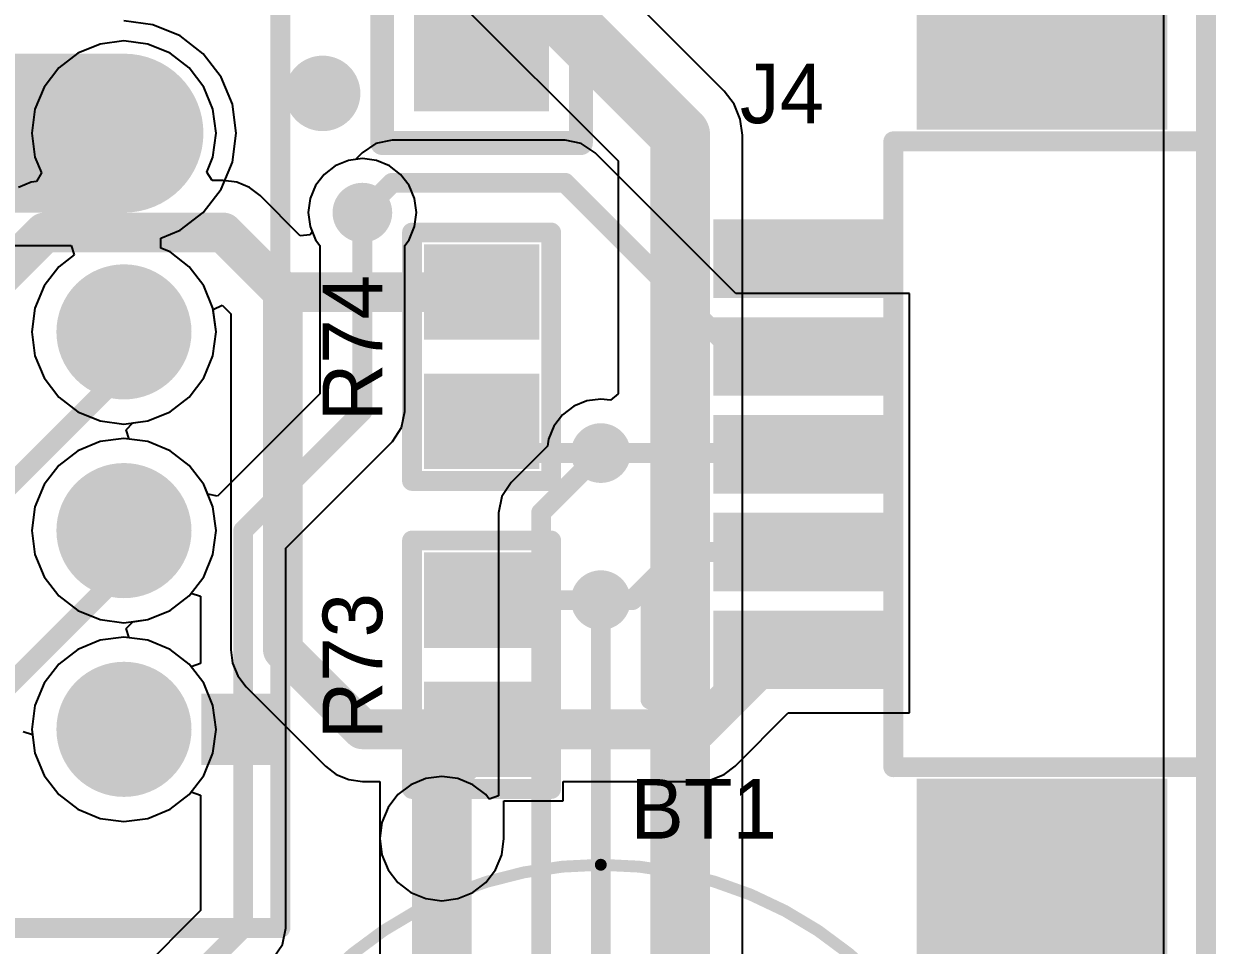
# Model space of a CAD drawing. Extents: x 1012 to 1122, y 1012 to 1122.
# Drawn here: x 1106.67 to 1121.91, y 1095.54 to 1107.31 of the extents above; entities that cross this region are included whole.
import ezdxf

# ---------------------------------------------------------------- set-up
doc = ezdxf.new("R2010")
doc.units = 0
doc.layers.get('0').update_dxf_attribs({"linetype": 'CONTINUOUS'})
for name, color, linetype in [('BOTTOMLAYER', 5, 'CONTINUOUS'), ('BOTTOMSOLDER', 6, 'CONTINUOUS'), ('KEEPOUTLAYER', 6, 'CONTINUOUS'), ('MECHANICAL1', 6, 'CONTINUOUS'), ('MULTILAYER', 9, 'CONTINUOUS'), ('TOPLAYER', 1, 'CONTINUOUS'), ('TOPOVERLAY', 2, 'CONTINUOUS'), ('TOPPASTE', 8, 'CONTINUOUS'), ('TOPSOLDER', 216, 'CONTINUOUS')]:
    doc.layers.add(name, color=color, linetype=linetype)

# ---------------------------------------------------------------- blocks, each defined once
blk = doc.blocks.new('MS920T_12')
at = {"layer": 'TOPLAYER'}
for points in [[(1.4, 0.4), (-1.4, 0.4), (1.4, -0.4), (-1.4, -0.4)], [(1.4, -1.632), (-1.4, -1.632), (1.4, -2.432), (-1.4, -2.432)]]:
    blk.add_solid(points, dxfattribs=at)
at = {"layer": 'TOPOVERLAY'}
for points, const_width in [([(-1.985, -1.016, 1), (-11.985, -1.016, 1)], 0.152), ([(-12.023, -1.016, 1), (-11.947, -1.016, 1)], 0.0762), ([(-2.023, -1.016, 1), (-1.947, -1.016, 1)], 0.0762)]:
    blk.add_lwpolyline(points, format="xyb", close=True, dxfattribs=dict(at, const_width=const_width))
at = {"layer": 'TOPPASTE'}
for points in [[(1.4, 0.4), (-1.4, 0.4), (1.4, -0.4), (-1.4, -0.4)], [(1.4, -1.632), (-1.4, -1.632), (1.4, -2.432), (-1.4, -2.432)]]:
    blk.add_solid(points, dxfattribs=at)
at = {"layer": 'TOPSOLDER'}
for points in [[(1.502, 0.502), (-1.502, 0.502), (1.502, -0.502), (-1.502, -0.502)], [(1.502, -1.53), (-1.502, -1.53), (1.502, -2.534), (-1.502, -2.534)]]:
    blk.add_solid(points, dxfattribs=at)
at = {"layer": 'TOPOVERLAY'}
for s, p in [('+', (0.508, 2.667)), ('-', (0.508, -3.048))]:
    blk.add_text(s, height=1.524, rotation=-180, dxfattribs=at).set_placement(p)
blk = doc.blocks.new('MOLEX532610571_109')
at = {"layer": 'BOTTOMLAYER'}
for points in [[(-3.85, -4.6), (-1.75, -4.6), (-3.85, -1.6), (-1.75, -1.6)], [(6.75, -4.6), (8.85, -4.6), (6.75, -1.6), (8.85, -1.6)]]:
    blk.add_solid(points, dxfattribs=at)
at = {"layer": 'BOTTOMSOLDER'}
for points in [[(-3.952, -4.702), (-1.648, -4.702), (-3.952, -1.498), (-1.648, -1.498)], [(6.648, -4.702), (8.952, -4.702), (6.648, -1.498), (8.952, -1.498)]]:
    blk.add_solid(points, dxfattribs=at)
at = {"layer": 'MULTILAYER'}
for points in [[(-3.85, -4.6), (-1.75, -4.6), (-3.85, -1.6), (-1.75, -1.6)], [(6.75, -4.6), (8.85, -4.6), (6.75, -1.6), (8.85, -1.6)]]:
    blk.add_solid(points, dxfattribs=at)
at = {"layer": 'TOPLAYER'}
for points in [[(-0.4, -1), (0.4, -1), (-0.4, 1), (0.4, 1)], [(0.85, -1), (1.65, -1), (0.85, 1), (1.65, 1)], [(2.1, -1), (2.9, -1), (2.1, 1), (2.9, 1)], [(3.35, -1), (4.15, -1), (3.35, 1), (4.15, 1)], [(4.6, -1), (5.4, -1), (4.6, 1), (5.4, 1)], [(-3.85, -4.6), (-1.75, -4.6), (-3.85, -1.6), (-1.75, -1.6)], [(6.75, -4.6), (8.85, -4.6), (6.75, -1.6), (8.85, -1.6)]]:
    blk.add_solid(points, dxfattribs=at)
at = {"layer": 'TOPOVERLAY', "const_width": 0.254}
for points in [[(-0.635, 1.905), (0, 1.27)], [(-0.635, 1.905), (0.635, 1.905)], [(0.635, 1.905), (0, 1.27)], [(-1.5, -1.2), (-1.5, -5.2)], [(-1.5, -1.2), (6.5, -1.2)], [(6.5, -1.2), (6.5, -5.2)], [(-1.5, -5.2), (6.5, -5.2)]]:
    blk.add_lwpolyline(points, dxfattribs=at)
at = {"layer": 'TOPOVERLAY', "const_width": 0.127}
for points in [[(-0.699, 1.905, 1), (-0.572, 1.905, 1)], [(-0.699, 1.905, 1), (-0.572, 1.905, 1)], [(0.572, 1.905, 1), (0.699, 1.905, 1)], [(0.572, 1.905, 1), (0.699, 1.905, 1)], [(-0.064, 1.27, 1), (0.064, 1.27, 1)], [(-0.064, 1.27, 1), (0.064, 1.27, 1)], [(-1.564, -1.2, 1), (-1.437, -1.2, 1)], [(-1.564, -1.2, 1), (-1.437, -1.2, 1)], [(6.436, -1.2, 1), (6.563, -1.2, 1)], [(6.436, -1.2, 1), (6.563, -1.2, 1)], [(-1.564, -5.2, 1), (-1.437, -5.2, 1)], [(-1.564, -5.2, 1), (-1.437, -5.2, 1)], [(6.436, -5.2, 1), (6.563, -5.2, 1)], [(6.436, -5.2, 1), (6.563, -5.2, 1)]]:
    blk.add_lwpolyline(points, format="xyb", close=True, dxfattribs=at)
at = {"layer": 'TOPPASTE'}
for points in [[(-0.4, -1), (0.4, -1), (-0.4, 1), (0.4, 1)], [(0.85, -1), (1.65, -1), (0.85, 1), (1.65, 1)], [(2.1, -1), (2.9, -1), (2.1, 1), (2.9, 1)], [(3.35, -1), (4.15, -1), (3.35, 1), (4.15, 1)], [(4.6, -1), (5.4, -1), (4.6, 1), (5.4, 1)]]:
    blk.add_solid(points, dxfattribs=at)
at = {"layer": 'TOPSOLDER'}
for points in [[(-0.502, -1.102), (0.502, -1.102), (-0.502, 1.102), (0.502, 1.102)], [(0.748, -1.102), (1.752, -1.102), (0.748, 1.102), (1.752, 1.102)], [(1.998, -1.102), (3.002, -1.102), (1.998, 1.102), (3.002, 1.102)], [(3.248, -1.102), (4.252, -1.102), (3.248, 1.102), (4.252, 1.102)], [(4.498, -1.102), (5.502, -1.102), (4.498, 1.102), (5.502, 1.102)], [(-3.952, -4.702), (-1.648, -4.702), (-3.952, -1.498), (-1.648, -1.498)], [(6.648, -4.702), (8.952, -4.702), (6.648, -1.498), (8.952, -1.498)]]:
    blk.add_solid(points, dxfattribs=at)
blk = doc.blocks.new('CON9_2_54MM_118')
at = {"layer": 'BOTTOMLAYER', "const_width": 0.762}
for points in [[(12.319, 0, 1), (13.081, 0, 1)], [(14.859, 0, 1), (15.621, 0, 1)], [(17.399, 0, 1), (18.161, 0, 1)], [(19.939, 0, 1), (20.701, 0, 1)]]:
    blk.add_lwpolyline(points, format="xyb", close=True, dxfattribs=at)
at = {"layer": 'BOTTOMSOLDER', "const_width": 0.8636}
for points in [[(12.2682, 0, 1), (13.1318, 0, 1)], [(14.8082, 0, 1), (15.6718, 0, 1)], [(17.3482, 0, 1), (18.2118, 0, 1)], [(19.8882, 0, 1), (20.7518, 0, 1)]]:
    blk.add_lwpolyline(points, format="xyb", close=True, dxfattribs=at)
at = {"layer": 'MULTILAYER', "const_width": 0.762}
for points in [[(12.319, 0, 1), (13.081, 0, 1)], [(14.859, 0, 1), (15.621, 0, 1)], [(17.399, 0, 1), (18.161, 0, 1)], [(19.939, 0, 1), (20.701, 0, 1)]]:
    blk.add_lwpolyline(points, format="xyb", close=True, dxfattribs=at)
at = {"layer": 'TOPLAYER', "const_width": 0.762}
for points in [[(12.319, 0, 1), (13.081, 0, 1)], [(14.859, 0, 1), (15.621, 0, 1)], [(17.399, 0, 1), (18.161, 0, 1)], [(19.939, 0, 1), (20.701, 0, 1)]]:
    blk.add_lwpolyline(points, format="xyb", close=True, dxfattribs=at)
at = {"layer": 'TOPOVERLAY', "const_width": 0.254}
for points in [[(22.86, 1.999996), (-2.54, 1.999996)], [(22.86, -3.499993), (22.86, 1.999996)]]:
    blk.add_lwpolyline(points, dxfattribs=at)
at = {"layer": 'TOPOVERLAY', "const_width": 0.127}
blk.add_lwpolyline([(22.7965, 1.999996, 1), (22.9235, 1.999996, 1)], format="xyb", close=True, dxfattribs=at)
blk.add_lwpolyline([(22.7965, 1.999996, 1), (22.9235, 1.999996, 1)], format="xyb", close=True, dxfattribs=at)
at = {"layer": 'TOPOVERLAY'}
blk.add_solid([(19.8628, 0.9906), (20.7772, 0.9906), (19.8628, 1.872996), (20.7772, 1.872996)], dxfattribs=at)
at = {"layer": 'TOPSOLDER', "const_width": 0.8636}
for points in [[(12.2682, 0, 1), (13.1318, 0, 1)], [(14.8082, 0, 1), (15.6718, 0, 1)], [(17.3482, 0, 1), (18.2118, 0, 1)], [(19.8882, 0, 1), (20.7518, 0, 1)]]:
    blk.add_lwpolyline(points, format="xyb", close=True, dxfattribs=at)
blk = doc.blocks.new('CC0603_198')
at = {"layer": 'TOPLAYER'}
for points in [[(-0.508, -0.635), (0.508, -0.635), (-0.508, 0.635), (0.508, 0.635)], [(1.143, -0.635), (2.159, -0.635), (1.143, 0.635), (2.159, 0.635)]]:
    blk.add_solid(points, dxfattribs=at)
at = {"layer": 'TOPOVERLAY', "const_width": 0.254}
for points in [[(-0.762, 0.889), (-0.762, -0.889)], [(-0.762, 0.889), (-0.508, 0.889)], [(-0.508, 0.889), (2.413, 0.889)], [(2.413, 0.889), (2.413, -0.889)], [(-0.762, -0.889), (2.413, -0.889)]]:
    blk.add_lwpolyline(points, dxfattribs=at)
at = {"layer": 'TOPOVERLAY', "const_width": 0.127}
for points in [[(-0.8255, 0.889, 1), (-0.6985, 0.889, 1)], [(-0.8255, 0.889, 1), (-0.6985, 0.889, 1)], [(-0.5715, 0.889, 1), (-0.4445, 0.889, 1)], [(-0.5715, 0.889, 1), (-0.4445, 0.889, 1)], [(2.3495, 0.889, 1), (2.4765, 0.889, 1)], [(2.3495, 0.889, 1), (2.4765, 0.889, 1)], [(-0.8255, -0.889, 1), (-0.6985, -0.889, 1)], [(-0.8255, -0.889, 1), (-0.6985, -0.889, 1)], [(2.3495, -0.889, 1), (2.4765, -0.889, 1)], [(2.3495, -0.889, 1), (2.4765, -0.889, 1)]]:
    blk.add_lwpolyline(points, format="xyb", close=True, dxfattribs=at)
at = {"layer": 'TOPPASTE'}
for points in [[(-0.508, -0.635), (0.508, -0.635), (-0.508, 0.635), (0.508, 0.635)], [(1.143, -0.635), (2.159, -0.635), (1.143, 0.635), (2.159, 0.635)]]:
    blk.add_solid(points, dxfattribs=at)
at = {"layer": 'TOPSOLDER'}
for points in [[(-0.6096, -0.7366), (0.6096, -0.7366), (-0.6096, 0.7366), (0.6096, 0.7366)], [(1.0414, -0.7366), (2.2606, -0.7366), (1.0414, 0.7366), (2.2606, 0.7366)]]:
    blk.add_solid(points, dxfattribs=at)
blk = doc.blocks.new('CC0603_199')
at = {"layer": 'TOPLAYER'}
for points in [[(-0.508, -0.635), (0.508, -0.635), (-0.508, 0.635), (0.508, 0.635)], [(1.143, -0.635), (2.159, -0.635), (1.143, 0.635), (2.159, 0.635)]]:
    blk.add_solid(points, dxfattribs=at)
at = {"layer": 'TOPOVERLAY', "const_width": 0.254}
for points in [[(-0.762, -0.889), (-0.762, 0.889)], [(-0.508, 0.889), (-0.762, 0.889)], [(2.413, 0.889), (-0.508, 0.889)], [(2.413, -0.889), (2.413, 0.889)], [(2.413, -0.889), (-0.762, -0.889)]]:
    blk.add_lwpolyline(points, dxfattribs=at)
at = {"layer": 'TOPOVERLAY', "const_width": 0.127}
for points in [[(-0.8255, 0.889, 1), (-0.6985, 0.889, 1)], [(-0.8255, 0.889, 1), (-0.6985, 0.889, 1)], [(-0.5715, 0.889, 1), (-0.4445, 0.889, 1)], [(-0.5715, 0.889, 1), (-0.4445, 0.889, 1)], [(2.3495, 0.889, 1), (2.4765, 0.889, 1)], [(2.3495, 0.889, 1), (2.4765, 0.889, 1)], [(-0.8255, -0.889, 1), (-0.6985, -0.889, 1)], [(-0.8255, -0.889, 1), (-0.6985, -0.889, 1)], [(2.3495, -0.889, 1), (2.4765, -0.889, 1)], [(2.3495, -0.889, 1), (2.4765, -0.889, 1)]]:
    blk.add_lwpolyline(points, format="xyb", close=True, dxfattribs=at)
at = {"layer": 'TOPPASTE'}
for points in [[(-0.508, -0.635), (0.508, -0.635), (-0.508, 0.635), (0.508, 0.635)], [(1.143, -0.635), (2.159, -0.635), (1.143, 0.635), (2.159, 0.635)]]:
    blk.add_solid(points, dxfattribs=at)
at = {"layer": 'TOPSOLDER'}
for points in [[(-0.6096, -0.7366), (0.6096, -0.7366), (-0.6096, 0.7366), (0.6096, 0.7366)], [(1.0414, -0.7366), (2.2606, -0.7366), (1.0414, 0.7366), (2.2606, 0.7366)]]:
    blk.add_solid(points, dxfattribs=at)
blk = doc.blocks.new('CC1206_272')
at = {"layer": 'TOPLAYER'}
for points in [[(-0.762, -0.762), (0.762, -0.762), (-0.762, 0.762), (0.762, 0.762)], [(2.667, -0.762), (4.191, -0.762), (2.667, 0.762), (4.191, 0.762)]]:
    blk.add_solid(points, dxfattribs=at)
at = {"layer": 'TOPOVERLAY', "const_width": 0.3048}
for points in [[(0.635, 1.27), (-1.27, 1.27)], [(-1.27, -1.27), (-1.27, 1.27)], [(4.699, 1.27), (2.794, 1.27)], [(4.699, -1.27), (4.699, 1.27)], [(0.635, -1.27), (-1.27, -1.27)], [(4.699, -1.27), (2.794, -1.27)]]:
    blk.add_lwpolyline(points, dxfattribs=at)
at = {"layer": 'TOPOVERLAY', "const_width": 0.1524}
for points in [[(-1.3462, 1.27, 1), (-1.1938, 1.27, 1)], [(-1.3462, 1.27, 1), (-1.1938, 1.27, 1)], [(0.5588, 1.27, 1), (0.7112, 1.27, 1)], [(2.7178, 1.27, 1), (2.8702, 1.27, 1)], [(4.6228, 1.27, 1), (4.7752, 1.27, 1)], [(4.6228, 1.27, 1), (4.7752, 1.27, 1)], [(-1.3462, -1.27, 1), (-1.1938, -1.27, 1)], [(-1.3462, -1.27, 1), (-1.1938, -1.27, 1)], [(0.5588, -1.27, 1), (0.7112, -1.27, 1)], [(2.7178, -1.27, 1), (2.8702, -1.27, 1)], [(4.6228, -1.27, 1), (4.7752, -1.27, 1)], [(4.6228, -1.27, 1), (4.7752, -1.27, 1)]]:
    blk.add_lwpolyline(points, format="xyb", close=True, dxfattribs=at)
at = {"layer": 'TOPPASTE'}
for points in [[(-0.762, -0.762), (0.762, -0.762), (-0.762, 0.762), (0.762, 0.762)], [(2.667, -0.762), (4.191, -0.762), (2.667, 0.762), (4.191, 0.762)]]:
    blk.add_solid(points, dxfattribs=at)
at = {"layer": 'TOPSOLDER'}
for points in [[(-0.8636, -0.8636), (0.8636, -0.8636), (-0.8636, 0.8636), (0.8636, 0.8636)], [(2.5654, -0.8636), (4.2926, -0.8636), (2.5654, 0.8636), (4.2926, 0.8636)]]:
    blk.add_solid(points, dxfattribs=at)

msp = doc.modelspace()

# ---------------------------------------------------------------- linework, layer by layer
at = {"layer": 'BOTTOMLAYER'}
for p, q in [((1121.239, 1118.795), (1121.239, 1081.319)), ((1115.622, 1106.452), (1110.774, 1111.3)), ((1109.418, 1110.409), (1114.266, 1105.562)), ((1108.319, 1107.302), (1107.948, 1107.351)), ((1108.665, 1107.158), (1108.319, 1107.302)), ((1108.962, 1106.93), (1108.665, 1107.158)), ((1109.19, 1106.633), (1108.962, 1106.93)), ((1109.334, 1106.287), (1109.19, 1106.633)), ((1115.748, 1106.288), (1115.622, 1106.452)), ((1109.383, 1105.916), (1109.334, 1106.287)), ((1115.827, 1106.096), (1115.748, 1106.288)), ((1115.854, 1105.891), (1115.827, 1106.096)), ((1109.334, 1105.545), (1109.383, 1105.916)), ((1115.854, 1082.396), (1115.854, 1105.891)), ((1110.817, 1105.568), (1110.65, 1105.499)), ((1110.996, 1105.592), (1110.817, 1105.568)), ((1111.175, 1105.568), (1110.996, 1105.592)), ((1111.342, 1105.499), (1111.175, 1105.568)), ((1109.19, 1105.199), (1109.334, 1105.545)), ((1110.65, 1105.499), (1110.507, 1105.389)), ((1111.485, 1105.389), (1111.342, 1105.499)), ((1114.266, 1105.562), (1114.266, 1102.585)), ((1110.507, 1105.389), (1110.397, 1105.246)), ((1111.595, 1105.246), (1111.485, 1105.389)), ((1108.962, 1104.902), (1109.19, 1105.199)), ((1110.397, 1105.246), (1110.328, 1105.079)), ((1111.664, 1105.079), (1111.595, 1105.246)), ((1110.328, 1105.079), (1110.304, 1104.9)), ((1111.688, 1104.9), (1111.664, 1105.079)), ((1108.665, 1104.674), (1108.962, 1104.902)), ((1110.304, 1104.9), (1110.328, 1104.721)), ((1111.664, 1104.721), (1111.688, 1104.9)), ((1108.42, 1104.572), (1108.665, 1104.674)), ((1110.328, 1104.721), (1110.397, 1104.554)), ((1111.595, 1104.554), (1111.664, 1104.721)), ((1108.42, 1104.445), (1108.42, 1104.572)), ((1110.397, 1104.554), (1110.452, 1104.482)), ((1111.54, 1104.482), (1111.595, 1104.554)), ((1102.868, 1104.481), (1107.272, 1104.481)), ((1107.312, 1104.361), (1107.115, 1104.209)), ((1107.272, 1104.481), (1107.312, 1104.361)), ((1108.537, 1104.397), (1108.42, 1104.445)), ((1108.781, 1104.209), (1108.537, 1104.397)), ((1110.452, 1104.482), (1110.452, 1102.585)), ((1111.54, 1102.36), (1111.54, 1104.482)), ((1107.115, 1104.209), (1106.927, 1103.965)), ((1108.969, 1103.965), (1108.781, 1104.209)), ((1106.927, 1103.965), (1106.81, 1103.681)), ((1109.086, 1103.681), (1108.969, 1103.965)), ((1106.81, 1103.681), (1106.77, 1103.376)), ((1109.126, 1103.376), (1109.086, 1103.681)), ((1106.77, 1103.376), (1106.81, 1103.071)), ((1109.086, 1103.071), (1109.126, 1103.376)), ((1106.81, 1103.071), (1106.927, 1102.787)), ((1108.969, 1102.787), (1109.086, 1103.071)), ((1106.927, 1102.787), (1107.115, 1102.543)), ((1108.781, 1102.543), (1108.969, 1102.787)), ((1107.115, 1102.543), (1107.359, 1102.355)), ((1108.537, 1102.355), (1108.781, 1102.543)), ((1110.452, 1102.585), (1109.144, 1101.277)), ((1114.266, 1102.585), (1114.17, 1102.502)), ((1113.698, 1102.426), (1113.555, 1102.316)), ((1113.865, 1102.495), (1113.698, 1102.426)), ((1114.044, 1102.518), (1113.865, 1102.495)), ((1114.17, 1102.502), (1114.044, 1102.518)), ((1107.359, 1102.355), (1107.643, 1102.238)), ((1107.643, 1102.238), (1107.948, 1102.198)), ((1107.948, 1102.198), (1108.253, 1102.238)), ((1108.253, 1102.238), (1108.537, 1102.355)), ((1111.498, 1102.152), (1111.54, 1102.36)), ((1113.555, 1102.316), (1113.445, 1102.172)), ((1111.381, 1101.975), (1111.498, 1102.152)), ((1111.498, 1102.152), (1111.498, 1102.152)), ((1111.498, 1102.152), (1111.498, 1102.152)), ((1113.445, 1102.172), (1113.376, 1102.006)), ((1107.643, 1101.974), (1107.359, 1101.857)), ((1107.948, 1102.014), (1107.643, 1101.974)), ((1108.253, 1101.974), (1107.948, 1102.014)), ((1108.537, 1101.857), (1108.253, 1101.974)), ((1110.016, 1100.611), (1111.381, 1101.975)), ((1113.364, 1101.916), (1112.897, 1101.449)), ((1113.376, 1102.006), (1113.364, 1101.916)), ((1107.359, 1101.857), (1107.115, 1101.669)), ((1108.781, 1101.669), (1108.537, 1101.857)), ((1107.115, 1101.669), (1106.927, 1101.425)), ((1108.969, 1101.425), (1108.781, 1101.669)), ((1106.927, 1101.425), (1106.81, 1101.141)), ((1109.02, 1101.302), (1108.969, 1101.425)), ((1109.144, 1101.277), (1109.02, 1101.302)), ((1112.897, 1101.449), (1112.78, 1101.273)), ((1112.78, 1101.273), (1112.738, 1101.065)), ((1106.81, 1101.141), (1106.77, 1100.836)), ((1112.738, 1101.065), (1112.738, 1097.444)), ((1106.77, 1100.836), (1106.81, 1100.531)), ((1110.016, 1095.756), (1110.016, 1100.611)), ((1106.81, 1100.531), (1106.927, 1100.247)), ((1106.927, 1100.247), (1107.115, 1100.003)), ((1107.115, 1100.003), (1107.359, 1099.815)), ((1108.537, 1099.815), (1108.781, 1100.003)), ((1108.781, 1100.003), (1108.808, 1100.037)), ((1108.808, 1100.037), (1108.928, 1099.996)), ((1108.928, 1099.996), (1108.928, 1099.136)), ((1107.359, 1099.815), (1107.643, 1099.698)), ((1108.253, 1099.698), (1108.537, 1099.815)), ((1107.643, 1099.698), (1107.948, 1099.658)), ((1107.948, 1099.658), (1108.253, 1099.698)), ((1107.948, 1099.474), (1107.643, 1099.434)), ((1108.253, 1099.434), (1107.948, 1099.474)), ((1107.643, 1099.434), (1107.359, 1099.317)), ((1108.537, 1099.317), (1108.253, 1099.434)), ((1107.359, 1099.317), (1107.115, 1099.129)), ((1108.781, 1099.129), (1108.537, 1099.317)), ((1107.115, 1099.129), (1106.927, 1098.885)), ((1108.808, 1099.095), (1108.781, 1099.129)), ((1108.928, 1099.136), (1108.808, 1099.095)), ((1106.927, 1098.885), (1106.81, 1098.601)), ((1106.81, 1098.601), (1106.77, 1098.296)), ((1106.77, 1098.296), (1106.81, 1097.991)), ((1106.81, 1097.991), (1106.927, 1097.707)), ((1106.927, 1097.707), (1107.115, 1097.463)), ((1111.806, 1097.666), (1111.615, 1097.587)), ((1112.012, 1097.693), (1111.806, 1097.666)), ((1112.218, 1097.666), (1112.012, 1097.693)), ((1112.409, 1097.587), (1112.218, 1097.666)), ((1108.781, 1097.463), (1108.808, 1097.497)), ((1108.808, 1097.497), (1108.928, 1097.456)), ((1111.615, 1097.587), (1111.45, 1097.461)), ((1112.574, 1097.461), (1112.409, 1097.587)), ((1107.115, 1097.463), (1107.359, 1097.275)), ((1108.537, 1097.275), (1108.781, 1097.463)), ((1108.928, 1097.456), (1108.928, 1095.981)), ((1111.45, 1097.461), (1111.324, 1097.296)), ((1112.618, 1097.403), (1112.574, 1097.461)), ((1112.738, 1097.444), (1112.618, 1097.403)), ((1107.359, 1097.275), (1107.643, 1097.158)), ((1108.253, 1097.158), (1108.537, 1097.275)), ((1111.324, 1097.296), (1111.245, 1097.105)), ((1107.643, 1097.158), (1107.948, 1097.118)), ((1107.948, 1097.118), (1108.253, 1097.158)), ((1111.245, 1097.105), (1111.218, 1096.899)), ((1111.218, 1096.899), (1111.218, 1091.361)), ((1108.928, 1095.981), (1107.563, 1094.617)), ((1109.974, 1095.548), (1110.016, 1095.756)), ((1109.857, 1095.371), (1109.974, 1095.548)), ((1109.974, 1095.548), (1109.974, 1095.548)), ((1109.974, 1095.548), (1109.974, 1095.548))]:
    msp.add_line(p, q, dxfattribs=at)
for points, const_width in [([(1109.98, 1110.971), (1115.06, 1105.891)], 0.762), ([(1102.868, 1105.916), (1107.948, 1105.916)], 2.032), ([(1115.06, 1072.388), (1115.06, 1105.891)], 0.762), ([(1110.996, 1102.36), (1110.996, 1104.9)], 0.254), ([(1109.472, 1100.836), (1110.996, 1102.36)], 0.254), ([(1113.282, 1101.065), (1114.044, 1101.827)], 0.254), ([(1113.282, 1075.69), (1113.282, 1101.065)], 0.254), ([(1109.472, 1095.756), (1109.472, 1100.836)], 0.254), ([(1114.044, 1075.436), (1114.044, 1099.947)], 0.254), ([(1112.012, 1091.032), (1112.012, 1096.899)], 0.762), ([(1107.948, 1094.232), (1109.472, 1095.756)], 0.254)]:
    msp.add_lwpolyline(points, dxfattribs=dict(at, const_width=const_width))
for points, const_width in [([(1107.44, 1105.916, 1), (1108.456, 1105.916, 1)], 1.016), ([(1110.297, 1106.424, 1), (1110.678, 1106.424, 1)], 0.381), ([(1114.87, 1105.891, 1), (1115.251, 1105.891, 1)], 0.381), ([(1114.87, 1105.891, 1), (1115.251, 1105.891, 1)], 0.381), ([(1110.856, 1104.9, 1), (1111.136, 1104.9, 1)], 0.279), ([(1110.932, 1104.9, 1), (1111.06, 1104.9, 1)], 0.127), ([(1110.932, 1102.36, 1), (1111.06, 1102.36, 1)], 0.127), ([(1110.932, 1102.36, 1), (1111.06, 1102.36, 1)], 0.127), ([(1113.904, 1101.827, 1), (1114.184, 1101.827, 1)], 0.279), ([(1113.98, 1101.827, 1), (1114.108, 1101.827, 1)], 0.127), ([(1113.218, 1101.065, 1), (1113.345, 1101.065, 1)], 0.127), ([(1113.218, 1101.065, 1), (1113.345, 1101.065, 1)], 0.127), ([(1109.409, 1100.836, 1), (1109.535, 1100.836, 1)], 0.127), ([(1109.409, 1100.836, 1), (1109.535, 1100.836, 1)], 0.127), ([(1113.904, 1099.947, 1), (1114.184, 1099.947, 1)], 0.279), ([(1113.98, 1099.947, 1), (1114.108, 1099.947, 1)], 0.127), ([(1111.822, 1096.899, 1), (1112.203, 1096.899, 1)], 0.381), ([(1111.872, 1096.899, 1), (1112.152, 1096.899, 1)], 0.279), ([(1109.409, 1095.756, 1), (1109.535, 1095.756, 1)], 0.127), ([(1109.409, 1095.756, 1), (1109.535, 1095.756, 1)], 0.127)]:
    msp.add_lwpolyline(points, format="xyb", close=True, dxfattribs=dict(at, const_width=const_width))
at = {"layer": 'BOTTOMSOLDER'}
for points, const_width in [([(1110.247, 1106.424, 1), (1110.729, 1106.424, 1)], 0.483), ([(1110.805, 1104.9, 1), (1111.187, 1104.9, 1)], 0.381), ([(1113.853, 1101.827, 1), (1114.235, 1101.827, 1)], 0.381), ([(1113.853, 1099.947, 1), (1114.235, 1099.947, 1)], 0.381), ([(1111.822, 1096.899, 1), (1112.203, 1096.899, 1)], 0.381)]:
    msp.add_lwpolyline(points, format="xyb", close=True, dxfattribs=dict(at, const_width=const_width))
at = {"layer": 'KEEPOUTLAYER', "const_width": 0.254}
msp.add_lwpolyline([(1121.782, 1014.795), (1121.782, 1118.795)], dxfattribs=at)
at = {"layer": 'MECHANICAL1', "const_width": 0.254}
msp.add_lwpolyline([(1121.782, 1014.795), (1121.782, 1118.795)], dxfattribs=at)
at = {"layer": 'MULTILAYER'}
for points, const_width in [([(1110.297, 1106.424, 1), (1110.678, 1106.424, 1)], 0.381), ([(1110.856, 1104.9, 1), (1111.136, 1104.9, 1)], 0.279), ([(1113.904, 1101.827, 1), (1114.184, 1101.827, 1)], 0.279), ([(1113.904, 1099.947, 1), (1114.184, 1099.947, 1)], 0.279), ([(1111.872, 1096.899, 1), (1112.152, 1096.899, 1)], 0.279)]:
    msp.add_lwpolyline(points, format="xyb", close=True, dxfattribs=dict(at, const_width=const_width))
at = {"layer": 'TOPLAYER'}
for p, q in [((1121.239, 1118.795), (1121.239, 1073.671)), ((1107.948, 1107.094), (1107.643, 1107.054)), ((1108.253, 1107.054), (1107.948, 1107.094)), ((1107.643, 1107.054), (1107.359, 1106.937)), ((1108.537, 1106.937), (1108.253, 1107.054)), ((1107.359, 1106.937), (1107.115, 1106.749)), ((1108.781, 1106.749), (1108.537, 1106.937)), ((1107.115, 1106.749), (1106.927, 1106.505)), ((1108.969, 1106.505), (1108.781, 1106.749)), ((1106.927, 1106.505), (1106.81, 1106.221)), ((1109.086, 1106.221), (1108.969, 1106.505)), ((1106.81, 1106.221), (1106.77, 1105.916)), ((1109.126, 1105.916), (1109.086, 1106.221)), ((1106.77, 1105.916), (1106.81, 1105.611)), ((1109.086, 1105.611), (1109.126, 1105.916)), ((1111.169, 1105.783), (1110.992, 1105.666)), ((1111.377, 1105.825), (1111.169, 1105.783)), ((1113.587, 1105.825), (1111.377, 1105.825)), ((1113.795, 1105.783), (1113.587, 1105.825)), ((1113.971, 1105.666), (1113.795, 1105.783)), ((1106.81, 1105.611), (1106.893, 1105.409)), ((1109.006, 1105.418), (1109.086, 1105.611)), ((1110.817, 1105.568), (1110.65, 1105.499)), ((1110.907, 1105.58), (1110.817, 1105.568)), ((1110.992, 1105.666), (1110.907, 1105.58)), ((1115.769, 1103.868), (1113.971, 1105.666)), ((1109.077, 1105.312), (1109.006, 1105.418)), ((1110.65, 1105.499), (1110.507, 1105.389)), ((1106.76, 1105.289), (1106.599, 1105.223)), ((1106.83, 1105.299), (1106.76, 1105.289)), ((1106.893, 1105.409), (1106.83, 1105.299)), ((1109.218, 1105.312), (1109.077, 1105.312)), ((1109.39, 1105.289), (1109.218, 1105.312)), ((1109.218, 1105.312), (1109.218, 1105.312)), ((1109.551, 1105.223), (1109.39, 1105.289)), ((1110.507, 1105.389), (1110.397, 1105.246)), ((1109.689, 1105.117), (1109.551, 1105.223)), ((1110.202, 1104.604), (1109.689, 1105.117)), ((1110.397, 1105.246), (1110.328, 1105.079)), ((1110.328, 1105.079), (1110.304, 1104.9)), ((1110.304, 1104.9), (1110.328, 1104.721)), ((1110.328, 1104.721), (1110.355, 1104.656)), ((1110.355, 1104.656), (1110.329, 1104.616)), ((1110.329, 1104.616), (1110.202, 1104.604)), ((1117.99, 1103.868), (1115.769, 1103.868)), ((1117.99, 1102.256), (1117.99, 1103.868)), ((1109.089, 1103.663), (1109.203, 1103.719)), ((1109.126, 1103.376), (1109.089, 1103.663)), ((1109.203, 1103.719), (1109.314, 1103.608)), ((1109.314, 1103.608), (1109.314, 1099.312)), ((1109.086, 1103.071), (1109.126, 1103.376)), ((1108.969, 1102.787), (1109.086, 1103.071)), ((1108.781, 1102.543), (1108.969, 1102.787)), ((1108.537, 1102.355), (1108.781, 1102.543)), ((1108.062, 1102.212), (1108.253, 1102.238)), ((1108.253, 1102.238), (1108.537, 1102.355)), ((1117.99, 1101.006), (1117.99, 1102.256)), ((1107.975, 1102.126), (1108.062, 1102.212)), ((1108.016, 1102.006), (1107.975, 1102.126)), ((1108.253, 1101.974), (1108.016, 1102.006)), ((1108.537, 1101.857), (1108.253, 1101.974)), ((1108.781, 1101.669), (1108.537, 1101.857)), ((1108.969, 1101.425), (1108.781, 1101.669)), ((1109.086, 1101.141), (1108.969, 1101.425)), ((1109.126, 1100.836), (1109.086, 1101.141)), ((1117.99, 1099.756), (1117.99, 1101.006)), ((1109.086, 1100.531), (1109.126, 1100.836)), ((1108.969, 1100.247), (1109.086, 1100.531)), ((1108.781, 1100.003), (1108.969, 1100.247)), ((1108.537, 1099.815), (1108.781, 1100.003)), ((1108.253, 1099.698), (1108.537, 1099.815)), ((1107.975, 1099.586), (1108.062, 1099.672)), ((1108.062, 1099.672), (1108.253, 1099.698)), ((1117.99, 1098.506), (1117.99, 1099.756)), ((1108.016, 1099.466), (1107.975, 1099.586)), ((1108.253, 1099.434), (1108.016, 1099.466)), ((1108.537, 1099.317), (1108.253, 1099.434)), ((1108.781, 1099.129), (1108.537, 1099.317)), ((1109.314, 1099.312), (1109.314, 1099.312)), ((1109.314, 1099.312), (1109.337, 1099.14)), ((1108.969, 1098.885), (1108.781, 1099.129)), ((1109.337, 1099.14), (1109.403, 1098.979)), ((1109.086, 1098.601), (1108.969, 1098.885)), ((1109.403, 1098.979), (1109.509, 1098.841)), ((1109.509, 1098.841), (1110.525, 1097.825)), ((1109.126, 1098.296), (1109.086, 1098.601)), ((1115.76, 1097.825), (1116.44, 1098.506)), ((1116.44, 1098.506), (1117.99, 1098.506)), ((1106.658, 1098.269), (1106.778, 1098.228)), ((1109.086, 1097.991), (1109.126, 1098.296)), ((1106.778, 1098.228), (1106.81, 1097.991)), ((1106.81, 1097.991), (1106.927, 1097.707)), ((1108.969, 1097.707), (1109.086, 1097.991)), ((1110.525, 1097.825), (1110.525, 1097.825)), ((1110.525, 1097.825), (1110.663, 1097.719)), ((1115.622, 1097.719), (1115.76, 1097.825)), ((1106.927, 1097.707), (1107.115, 1097.463)), ((1108.781, 1097.463), (1108.969, 1097.707)), ((1110.663, 1097.719), (1110.824, 1097.653)), ((1110.824, 1097.653), (1110.996, 1097.63)), ((1115.289, 1097.63), (1115.461, 1097.653)), ((1115.461, 1097.653), (1115.622, 1097.719)), ((1110.996, 1097.63), (1111.218, 1097.63)), ((1111.218, 1097.63), (1111.218, 1096.899)), ((1113.561, 1097.382), (1113.561, 1097.63)), ((1113.561, 1097.63), (1115.289, 1097.63)), ((1115.289, 1097.63), (1115.289, 1097.63)), ((1107.115, 1097.463), (1107.359, 1097.275)), ((1108.537, 1097.275), (1108.781, 1097.463)), ((1112.806, 1096.899), (1112.806, 1097.382)), ((1112.806, 1097.382), (1113.561, 1097.382)), ((1107.359, 1097.275), (1107.643, 1097.158)), ((1108.253, 1097.158), (1108.537, 1097.275)), ((1107.643, 1097.158), (1107.948, 1097.118)), ((1107.948, 1097.118), (1108.253, 1097.158)), ((1111.218, 1096.899), (1111.245, 1096.693)), ((1112.779, 1096.693), (1112.806, 1096.899)), ((1111.245, 1096.693), (1111.324, 1096.502)), ((1112.7, 1096.502), (1112.779, 1096.693)), ((1111.324, 1096.502), (1111.45, 1096.337)), ((1112.574, 1096.337), (1112.7, 1096.502)), ((1111.45, 1096.337), (1111.615, 1096.211)), ((1112.409, 1096.211), (1112.574, 1096.337)), ((1111.615, 1096.211), (1111.806, 1096.132)), ((1111.806, 1096.132), (1112.012, 1096.105)), ((1112.012, 1096.105), (1112.218, 1096.132)), ((1112.218, 1096.132), (1112.409, 1096.211))]:
    msp.add_line(p, q, dxfattribs=at)
for points, const_width in [([(1110.297, 1106.424, 1), (1110.678, 1106.424, 1)], 0.381), ([(1111.313, 1105.281, 1), (1111.44, 1105.281, 1)], 0.127), ([(1111.313, 1105.281, 1), (1111.44, 1105.281, 1)], 0.127), ([(1113.523, 1105.281, 1), (1113.65, 1105.281, 1)], 0.127), ([(1113.523, 1105.281, 1), (1113.65, 1105.281, 1)], 0.127), ([(1110.856, 1104.9, 1), (1111.136, 1104.9, 1)], 0.279), ([(1110.932, 1104.9, 1), (1111.06, 1104.9, 1)], 0.127), ([(1106.805, 1104.646, 1), (1107.059, 1104.646, 1)], 0.254), ([(1106.805, 1104.646, 1), (1107.059, 1104.646, 1)], 0.254), ([(1109.091, 1104.646, 1), (1109.345, 1104.646, 1)], 0.254), ([(1109.091, 1104.646, 1), (1109.345, 1104.646, 1)], 0.254), ([(1109.853, 1103.884, 1), (1110.107, 1103.884, 1)], 0.254), ([(1109.853, 1103.884, 1), (1110.107, 1103.884, 1)], 0.254), ([(1109.853, 1103.884, 1), (1110.107, 1103.884, 1)], 0.254), ([(1112.393, 1103.884, 1), (1112.647, 1103.884, 1)], 0.254), ([(1107.884, 1103.376, 1), (1108.012, 1103.376, 1)], 0.127), ([(1115.742, 1103.062, 1), (1115.869, 1103.062, 1)], 0.127), ([(1115.742, 1103.062, 1), (1115.869, 1103.062, 1)], 0.127), ([(1116.521, 1103.062, 1), (1116.648, 1103.062, 1)], 0.127), ([(1107.884, 1102.868, 1), (1108.012, 1102.868, 1)], 0.127), ([(1107.884, 1102.868, 1), (1108.012, 1102.868, 1)], 0.127), ([(1112.457, 1102.233, 1), (1112.583, 1102.233, 1)], 0.127), ([(1113.904, 1101.827, 1), (1114.184, 1101.827, 1)], 0.279), ([(1112.863, 1101.827, 1), (1112.99, 1101.827, 1)], 0.127), ([(1112.863, 1101.827, 1), (1112.99, 1101.827, 1)], 0.127), ([(1116.506, 1101.827, 1), (1116.633, 1101.827, 1)], 0.127), ([(1116.506, 1101.827, 1), (1116.633, 1101.827, 1)], 0.127), ([(1116.521, 1101.812, 1), (1116.648, 1101.812, 1)], 0.127), ([(1107.884, 1100.836, 1), (1108.012, 1100.836, 1)], 0.127), ([(1114.996, 1100.562, 1), (1115.123, 1100.562, 1)], 0.127), ([(1114.996, 1100.562, 1), (1115.123, 1100.562, 1)], 0.127), ([(1116.521, 1100.562, 1), (1116.648, 1100.562, 1)], 0.127), ([(1107.884, 1100.328, 1), (1108.012, 1100.328, 1)], 0.127), ([(1107.884, 1100.328, 1), (1108.012, 1100.328, 1)], 0.127), ([(1113.904, 1099.947, 1), (1114.184, 1099.947, 1)], 0.279), ([(1112.457, 1099.947, 1), (1112.583, 1099.947, 1)], 0.127), ([(1114.382, 1099.947, 1), (1114.509, 1099.947, 1)], 0.127), ([(1114.382, 1099.947, 1), (1114.509, 1099.947, 1)], 0.127), ([(1109.853, 1099.312, 1), (1110.107, 1099.312, 1)], 0.254), ([(1109.853, 1099.312, 1), (1110.107, 1099.312, 1)], 0.254), ([(1116.178, 1099.312, 1), (1116.432, 1099.312, 1)], 0.254), ([(1116.178, 1099.312, 1), (1116.432, 1099.312, 1)], 0.254), ([(1116.482, 1099.312, 1), (1116.736, 1099.312, 1)], 0.254), ([(1112.33, 1098.296, 1), (1112.71, 1098.296, 1)], 0.381), ([(1110.869, 1098.296, 1), (1111.123, 1098.296, 1)], 0.254), ([(1110.869, 1098.296, 1), (1111.123, 1098.296, 1)], 0.254), ([(1115.162, 1098.296, 1), (1115.416, 1098.296, 1)], 0.254), ([(1115.162, 1098.296, 1), (1115.416, 1098.296, 1)], 0.254), ([(1111.822, 1097.788, 1), (1112.203, 1097.788, 1)], 0.381), ([(1111.822, 1097.788, 1), (1112.203, 1097.788, 1)], 0.381), ([(1111.822, 1096.899, 1), (1112.203, 1096.899, 1)], 0.381), ([(1111.872, 1096.899, 1), (1112.152, 1096.899, 1)], 0.279)]:
    msp.add_lwpolyline(points, format="xyb", close=True, dxfattribs=dict(at, const_width=const_width))
for points, const_width in [([(1110.996, 1104.9), (1111.377, 1105.281)], 0.254), ([(1111.377, 1105.281), (1113.587, 1105.281)], 0.254), ([(1113.587, 1105.281), (1115.806, 1103.062)], 0.254), ([(1103.3, 1101.014), (1106.932, 1104.646)], 0.508), ([(1106.932, 1104.646), (1109.218, 1104.646)], 0.508), ([(1109.218, 1104.646), (1109.98, 1103.884)], 0.508), ([(1109.98, 1099.312), (1109.98, 1103.884)], 0.508), ([(1109.98, 1103.884), (1112.52, 1103.884)], 0.508), ([(1107.948, 1102.868), (1107.948, 1103.376)], 0.254), ([(1115.806, 1103.062), (1116.584, 1103.062)], 0.254), ([(1104.646, 1099.566), (1107.948, 1102.868)], 0.254), ([(1112.52, 1102.233), (1112.926, 1101.827)], 0.254), ([(1112.926, 1101.827), (1116.569, 1101.827)], 0.254), ([(1116.569, 1101.827), (1116.584, 1101.812)], 0.254), ([(1107.948, 1100.328), (1107.948, 1100.836)], 0.254), ([(1114.445, 1099.947), (1115.06, 1100.562)], 0.254), ([(1115.06, 1100.562), (1116.584, 1100.562)], 0.254), ([(1104.9, 1097.28), (1107.948, 1100.328)], 0.254), ([(1112.52, 1099.947), (1114.445, 1099.947)], 0.254), ([(1109.98, 1099.312), (1110.996, 1098.296)], 0.508), ([(1115.289, 1098.296), (1116.305, 1099.312)], 0.508), ([(1116.305, 1099.312), (1116.609, 1099.312)], 0.508), ([(1112.012, 1097.788), (1112.52, 1098.296)], 0.762), ([(1110.996, 1098.296), (1115.289, 1098.296)], 0.508), ([(1112.012, 1096.899), (1112.012, 1097.788)], 0.762)]:
    msp.add_lwpolyline(points, dxfattribs=dict(at, const_width=const_width))
at = {"layer": 'TOPSOLDER'}
for points, const_width in [([(1110.247, 1106.424, 1), (1110.729, 1106.424, 1)], 0.483), ([(1110.805, 1104.9, 1), (1111.187, 1104.9, 1)], 0.381), ([(1113.853, 1101.827, 1), (1114.235, 1101.827, 1)], 0.381), ([(1113.853, 1099.947, 1), (1114.235, 1099.947, 1)], 0.381), ([(1111.822, 1096.899, 1), (1112.203, 1096.899, 1)], 0.381)]:
    msp.add_lwpolyline(points, format="xyb", close=True, dxfattribs=dict(at, const_width=const_width))

# ---------------------------------------------------------------- block references
for name, p, rotation in [('CON9_2_54MM_118', (1107.948, 1118.616), 270), ('CC1206_272', (1112.52, 1110.488), 270), ('MOLEX532610571_109', (1116.584, 1099.312), 90), ('CC0603_199', (1112.52, 1103.884), 270), ('CC0603_198', (1112.52, 1098.296), 90), ('MS920T_12', (1115.06, 1084.58), 270)]:
    msp.add_blockref(name, p, dxfattribs=dict(rotation=rotation))

# ---------------------------------------------------------------- texts
at = {"layer": 'TOPOVERLAY'}
for s, p in [('J4', (1115.822, 1106.043)), ('BT1', (1114.425, 1096.899))]:
    msp.add_text(s, height=0.762, dxfattribs=at).set_placement(p)
for s, p in [('R74', (1111.25, 1102.233)), ('R73', (1111.25, 1098.169))]:
    msp.add_text(s, height=0.762, rotation=90, dxfattribs=at).set_placement(p)

doc.saveas('drawing.dxf')
